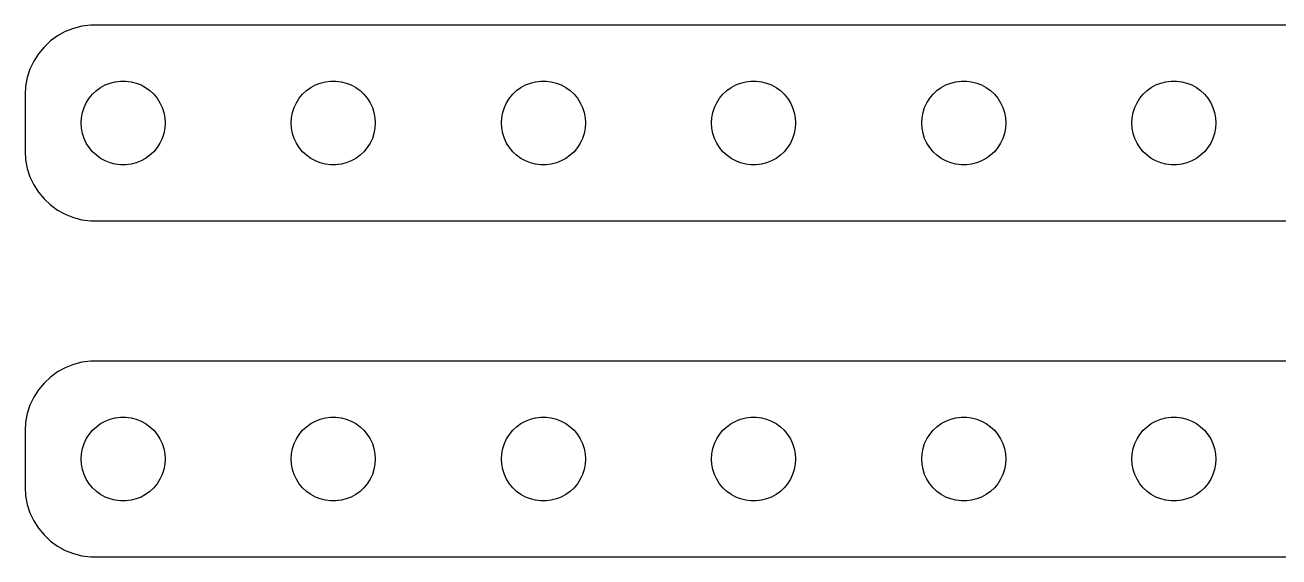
# Model space of a CAD drawing. Header units: metres. Extents: x -90 to 90, y 113 to 223.
# Drawn here: x -89.5 to 0, y 113 to 151 of the extents above; entities that cross this region are included whole.
import ezdxf

# ---------------------------------------------------------------- set-up
doc = ezdxf.new("R2010")
doc.units = ezdxf.units.M

msp = doc.modelspace()

# ---------------------------------------------------------------- linework, layer by layer
for p, q in [((-86.6289, 150.524), (-87.1791, 150.222)), ((-86.0451, 150.755), (-86.6289, 150.524)), ((-85.4369, 150.911), (-86.0451, 150.755)), ((-84.8139, 150.99), (-85.4369, 150.911)), ((84.8139, 150.99), (-84.8139, 150.99)), ((-87.6871, 149.853), (-88.1448, 149.423)), ((-87.1791, 150.222), (-87.6871, 149.853)), ((-88.5451, 148.939), (-88.8815, 148.409)), ((-88.1448, 149.423), (-88.5451, 148.939)), ((-89.1489, 147.841), (-89.3429, 147.243)), ((-88.8815, 148.409), (-89.1489, 147.841)), ((-89.3429, 147.243), (-89.4606, 146.627)), ((-83.7773, 146.714), (-83.427, 146.853)), ((-83.427, 146.853), (-83.0621, 146.947)), ((-83.0621, 146.947), (-82.6884, 146.994)), ((-82.6884, 146.994), (-82.3116, 146.994)), ((-82.3116, 146.994), (-81.9379, 146.947)), ((-81.9379, 146.947), (-81.573, 146.853)), ((-81.573, 146.853), (-81.2227, 146.714)), ((-68.7773, 146.714), (-68.427, 146.853)), ((-68.427, 146.853), (-68.0621, 146.947)), ((-68.0621, 146.947), (-67.6884, 146.994)), ((-67.6884, 146.994), (-67.3116, 146.994)), ((-67.3116, 146.994), (-66.9379, 146.947)), ((-66.9379, 146.947), (-66.573, 146.853)), ((-66.573, 146.853), (-66.2227, 146.714)), ((-53.7773, 146.714), (-53.427, 146.853)), ((-53.427, 146.853), (-53.0621, 146.947)), ((-53.0621, 146.947), (-52.6884, 146.994)), ((-52.6884, 146.994), (-52.3116, 146.994)), ((-52.3116, 146.994), (-51.9379, 146.947)), ((-51.9379, 146.947), (-51.5729, 146.853)), ((-51.5729, 146.853), (-51.2227, 146.714)), ((-38.7773, 146.714), (-38.427, 146.853)), ((-38.427, 146.853), (-38.0621, 146.947)), ((-38.0621, 146.947), (-37.6884, 146.994)), ((-37.6884, 146.994), (-37.3116, 146.994)), ((-37.3116, 146.994), (-36.9379, 146.947)), ((-36.9379, 146.947), (-36.5729, 146.853)), ((-36.5729, 146.853), (-36.2227, 146.714)), ((-23.7773, 146.714), (-23.427, 146.853)), ((-23.427, 146.853), (-23.0621, 146.947)), ((-23.0621, 146.947), (-22.6884, 146.994)), ((-22.6884, 146.994), (-22.3116, 146.994)), ((-22.3116, 146.994), (-21.9379, 146.947)), ((-21.9379, 146.947), (-21.5729, 146.853)), ((-21.5729, 146.853), (-21.2227, 146.714)), ((-8.77733, 146.714), (-8.42705, 146.853)), ((-8.42705, 146.853), (-8.06213, 146.947)), ((-8.06213, 146.947), (-7.68837, 146.994)), ((-7.68837, 146.994), (-7.31161, 146.994)), ((-7.31161, 146.994), (-6.93785, 146.947)), ((-6.93785, 146.947), (-6.57294, 146.853)), ((-6.57294, 146.853), (-6.22266, 146.714)), ((-89.4606, 146.627), (-89.5, 146)), ((-89.5, 146), (-89.5, 142)), ((-84.927, 145.763), (-84.6869, 146.054)), ((-84.6869, 146.054), (-84.4123, 146.312)), ((-84.4123, 146.312), (-84.1075, 146.533)), ((-84.1075, 146.533), (-83.7773, 146.714)), ((-81.2227, 146.714), (-80.8925, 146.533)), ((-80.8925, 146.533), (-80.5877, 146.312)), ((-80.5877, 146.312), (-80.3131, 146.054)), ((-80.3131, 146.054), (-80.073, 145.763)), ((-69.927, 145.763), (-69.6869, 146.054)), ((-69.6869, 146.054), (-69.4123, 146.312)), ((-69.4123, 146.312), (-69.1075, 146.533)), ((-69.1075, 146.533), (-68.7773, 146.714)), ((-66.2227, 146.714), (-65.8925, 146.533)), ((-65.8925, 146.533), (-65.5877, 146.312)), ((-65.5877, 146.312), (-65.3131, 146.054)), ((-65.3131, 146.054), (-65.073, 145.763)), ((-54.927, 145.763), (-54.6869, 146.054)), ((-54.6869, 146.054), (-54.4123, 146.312)), ((-54.4123, 146.312), (-54.1075, 146.533)), ((-54.1075, 146.533), (-53.7773, 146.714)), ((-51.2227, 146.714), (-50.8925, 146.533)), ((-50.8925, 146.533), (-50.5877, 146.312)), ((-50.5877, 146.312), (-50.3131, 146.054)), ((-50.3131, 146.054), (-50.0729, 145.763)), ((-39.927, 145.763), (-39.6869, 146.054)), ((-39.6869, 146.054), (-39.4123, 146.312)), ((-39.4123, 146.312), (-39.1075, 146.533)), ((-39.1075, 146.533), (-38.7773, 146.714)), ((-36.2227, 146.714), (-35.8925, 146.533)), ((-35.8925, 146.533), (-35.5877, 146.312)), ((-35.5877, 146.312), (-35.3131, 146.054)), ((-35.3131, 146.054), (-35.0729, 145.763)), ((-24.927, 145.763), (-24.6869, 146.054)), ((-24.6869, 146.054), (-24.4123, 146.312)), ((-24.4123, 146.312), (-24.1075, 146.533)), ((-24.1075, 146.533), (-23.7773, 146.714)), ((-21.2227, 146.714), (-20.8925, 146.533)), ((-20.8925, 146.533), (-20.5877, 146.312)), ((-20.5877, 146.312), (-20.3131, 146.054)), ((-20.3131, 146.054), (-20.0729, 145.763)), ((-9.92705, 145.763), (-9.6869, 146.054)), ((-9.6869, 146.054), (-9.41226, 146.312)), ((-9.41226, 146.312), (-9.10747, 146.533)), ((-9.10747, 146.533), (-8.77733, 146.714)), ((-6.22266, 146.714), (-5.89252, 146.533)), ((-5.89252, 146.533), (-5.58772, 146.312)), ((-5.58772, 146.312), (-5.31308, 146.054)), ((-5.31308, 146.054), (-5.07294, 145.763)), ((-85.4057, 144.746), (-85.2893, 145.104)), ((-85.2893, 145.104), (-85.1289, 145.445)), ((-85.1289, 145.445), (-84.927, 145.763)), ((-80.073, 145.763), (-79.8711, 145.445)), ((-79.8711, 145.445), (-79.7107, 145.104)), ((-79.7107, 145.104), (-79.5943, 144.746)), ((-70.4057, 144.746), (-70.2893, 145.104)), ((-70.2893, 145.104), (-70.1289, 145.445)), ((-70.1289, 145.445), (-69.927, 145.763)), ((-65.073, 145.763), (-64.8711, 145.445)), ((-64.8711, 145.445), (-64.7107, 145.104)), ((-64.7107, 145.104), (-64.5943, 144.746)), ((-55.4057, 144.746), (-55.2893, 145.104)), ((-55.2893, 145.104), (-55.1289, 145.445)), ((-55.1289, 145.445), (-54.927, 145.763)), ((-50.0729, 145.763), (-49.8711, 145.445)), ((-49.8711, 145.445), (-49.7107, 145.104)), ((-49.7107, 145.104), (-49.5942, 144.746)), ((-40.4057, 144.746), (-40.2893, 145.104)), ((-40.2893, 145.104), (-40.1289, 145.445)), ((-40.1289, 145.445), (-39.927, 145.763)), ((-35.0729, 145.763), (-34.8711, 145.445)), ((-34.8711, 145.445), (-34.7107, 145.104)), ((-34.7107, 145.104), (-34.5942, 144.746)), ((-25.4057, 144.746), (-25.2893, 145.104)), ((-25.2893, 145.104), (-25.1289, 145.445)), ((-25.1289, 145.445), (-24.927, 145.763)), ((-20.0729, 145.763), (-19.8711, 145.445)), ((-19.8711, 145.445), (-19.7107, 145.104)), ((-19.7107, 145.104), (-19.5942, 144.746)), ((-10.4057, 144.746), (-10.2893, 145.104)), ((-10.2893, 145.104), (-10.1289, 145.445)), ((-10.1289, 145.445), (-9.92705, 145.763)), ((-5.07294, 145.763), (-4.87108, 145.445)), ((-4.87108, 145.445), (-4.71066, 145.104)), ((-4.71066, 145.104), (-4.59424, 144.746)), ((-85.5, 144), (-85.4763, 144.376)), ((-85.4763, 144.376), (-85.4057, 144.746)), ((-79.5943, 144.746), (-79.5237, 144.376)), ((-79.5237, 144.376), (-79.5, 144)), ((-70.5, 144), (-70.4763, 144.376)), ((-70.4763, 144.376), (-70.4057, 144.746)), ((-64.5943, 144.746), (-64.5237, 144.376)), ((-64.5237, 144.376), (-64.5, 144)), ((-55.5, 144), (-55.4763, 144.376)), ((-55.4763, 144.376), (-55.4057, 144.746)), ((-49.5942, 144.746), (-49.5237, 144.376)), ((-49.5237, 144.376), (-49.5, 144)), ((-40.5, 144), (-40.4763, 144.376)), ((-40.4763, 144.376), (-40.4057, 144.746)), ((-34.5942, 144.746), (-34.5237, 144.376)), ((-34.5237, 144.376), (-34.5, 144)), ((-25.5, 144), (-25.4763, 144.376)), ((-25.4763, 144.376), (-25.4057, 144.746)), ((-19.5942, 144.746), (-19.5237, 144.376)), ((-19.5237, 144.376), (-19.5, 144)), ((-10.5, 144), (-10.4763, 144.376)), ((-10.4763, 144.376), (-10.4057, 144.746)), ((-4.59424, 144.746), (-4.52365, 144.376)), ((-4.52365, 144.376), (-4.5, 144)), ((-85.4763, 143.624), (-85.5, 144)), ((-85.4057, 143.254), (-85.4763, 143.624)), ((-85.2893, 142.896), (-85.4057, 143.254)), ((-79.5943, 143.254), (-79.7107, 142.896)), ((-79.5237, 143.624), (-79.5943, 143.254)), ((-79.5, 144), (-79.5237, 143.624)), ((-70.4763, 143.624), (-70.5, 144)), ((-70.4057, 143.254), (-70.4763, 143.624)), ((-70.2893, 142.896), (-70.4057, 143.254)), ((-64.5943, 143.254), (-64.7107, 142.896)), ((-64.5237, 143.624), (-64.5943, 143.254)), ((-64.5, 144), (-64.5237, 143.624)), ((-55.4763, 143.624), (-55.5, 144)), ((-55.4057, 143.254), (-55.4763, 143.624)), ((-55.2893, 142.896), (-55.4057, 143.254)), ((-49.5942, 143.254), (-49.7107, 142.896)), ((-49.5237, 143.624), (-49.5942, 143.254)), ((-49.5, 144), (-49.5237, 143.624)), ((-40.4763, 143.624), (-40.5, 144)), ((-40.4057, 143.254), (-40.4763, 143.624)), ((-40.2893, 142.896), (-40.4057, 143.254)), ((-34.5942, 143.254), (-34.7107, 142.896)), ((-34.5237, 143.624), (-34.5942, 143.254)), ((-34.5, 144), (-34.5237, 143.624)), ((-25.4763, 143.624), (-25.5, 144)), ((-25.4057, 143.254), (-25.4763, 143.624)), ((-25.2893, 142.896), (-25.4057, 143.254)), ((-19.5942, 143.254), (-19.7107, 142.896)), ((-19.5237, 143.624), (-19.5942, 143.254)), ((-19.5, 144), (-19.5237, 143.624)), ((-10.4763, 143.624), (-10.5, 144)), ((-10.4057, 143.254), (-10.4763, 143.624)), ((-10.2893, 142.896), (-10.4057, 143.254)), ((-4.59424, 143.254), (-4.71066, 142.896)), ((-4.52365, 143.624), (-4.59424, 143.254)), ((-4.5, 144), (-4.52365, 143.624)), ((-85.1289, 142.555), (-85.2893, 142.896)), ((-84.927, 142.237), (-85.1289, 142.555)), ((-79.8711, 142.555), (-80.073, 142.237)), ((-79.7107, 142.896), (-79.8711, 142.555)), ((-70.1289, 142.555), (-70.2893, 142.896)), ((-69.927, 142.237), (-70.1289, 142.555)), ((-64.8711, 142.555), (-65.073, 142.237)), ((-64.7107, 142.896), (-64.8711, 142.555)), ((-55.1289, 142.555), (-55.2893, 142.896)), ((-54.927, 142.237), (-55.1289, 142.555)), ((-49.8711, 142.555), (-50.0729, 142.237)), ((-49.7107, 142.896), (-49.8711, 142.555)), ((-40.1289, 142.555), (-40.2893, 142.896)), ((-39.927, 142.237), (-40.1289, 142.555)), ((-34.8711, 142.555), (-35.0729, 142.237)), ((-34.7107, 142.896), (-34.8711, 142.555)), ((-25.1289, 142.555), (-25.2893, 142.896)), ((-24.927, 142.237), (-25.1289, 142.555)), ((-19.8711, 142.555), (-20.0729, 142.237)), ((-19.7107, 142.896), (-19.8711, 142.555)), ((-10.1289, 142.555), (-10.2893, 142.896)), ((-9.92705, 142.237), (-10.1289, 142.555)), ((-4.87108, 142.555), (-5.07294, 142.237)), ((-4.71066, 142.896), (-4.87108, 142.555)), ((-89.5, 142), (-89.4606, 141.373)), ((-84.6869, 141.946), (-84.927, 142.237)), ((-84.4123, 141.688), (-84.6869, 141.946)), ((-84.1075, 141.467), (-84.4123, 141.688)), ((-83.7773, 141.286), (-84.1075, 141.467)), ((-80.8925, 141.467), (-81.2227, 141.286)), ((-80.5877, 141.688), (-80.8925, 141.467)), ((-80.3131, 141.946), (-80.5877, 141.688)), ((-80.073, 142.237), (-80.3131, 141.946)), ((-69.6869, 141.946), (-69.927, 142.237)), ((-69.4123, 141.688), (-69.6869, 141.946)), ((-69.1075, 141.467), (-69.4123, 141.688)), ((-68.7773, 141.286), (-69.1075, 141.467)), ((-65.8925, 141.467), (-66.2227, 141.286)), ((-65.5877, 141.688), (-65.8925, 141.467)), ((-65.3131, 141.946), (-65.5877, 141.688)), ((-65.073, 142.237), (-65.3131, 141.946)), ((-54.6869, 141.946), (-54.927, 142.237)), ((-54.4123, 141.688), (-54.6869, 141.946)), ((-54.1075, 141.467), (-54.4123, 141.688)), ((-53.7773, 141.286), (-54.1075, 141.467)), ((-50.8925, 141.467), (-51.2227, 141.286)), ((-50.5877, 141.688), (-50.8925, 141.467)), ((-50.3131, 141.946), (-50.5877, 141.688)), ((-50.0729, 142.237), (-50.3131, 141.946)), ((-39.6869, 141.946), (-39.927, 142.237)), ((-39.4123, 141.688), (-39.6869, 141.946)), ((-39.1075, 141.467), (-39.4123, 141.688)), ((-38.7773, 141.286), (-39.1075, 141.467)), ((-35.8925, 141.467), (-36.2227, 141.286)), ((-35.5877, 141.688), (-35.8925, 141.467)), ((-35.3131, 141.946), (-35.5877, 141.688)), ((-35.0729, 142.237), (-35.3131, 141.946)), ((-24.6869, 141.946), (-24.927, 142.237)), ((-24.4123, 141.688), (-24.6869, 141.946)), ((-24.1075, 141.467), (-24.4123, 141.688)), ((-23.7773, 141.286), (-24.1075, 141.467)), ((-20.8925, 141.467), (-21.2227, 141.286)), ((-20.5877, 141.688), (-20.8925, 141.467)), ((-20.3131, 141.946), (-20.5877, 141.688)), ((-20.0729, 142.237), (-20.3131, 141.946)), ((-9.6869, 141.946), (-9.92705, 142.237)), ((-9.41226, 141.688), (-9.6869, 141.946)), ((-9.10747, 141.467), (-9.41226, 141.688)), ((-8.77733, 141.286), (-9.10747, 141.467)), ((-5.89252, 141.467), (-6.22266, 141.286)), ((-5.58772, 141.688), (-5.89252, 141.467)), ((-5.31308, 141.946), (-5.58772, 141.688)), ((-5.07294, 142.237), (-5.31308, 141.946)), ((-89.4606, 141.373), (-89.3429, 140.757)), ((-89.3429, 140.757), (-89.1489, 140.159)), ((-83.427, 141.147), (-83.7773, 141.286)), ((-83.0621, 141.053), (-83.427, 141.147)), ((-82.6884, 141.006), (-83.0621, 141.053)), ((-82.3116, 141.006), (-82.6884, 141.006)), ((-81.9379, 141.053), (-82.3116, 141.006)), ((-81.573, 141.147), (-81.9379, 141.053)), ((-81.2227, 141.286), (-81.573, 141.147)), ((-68.427, 141.147), (-68.7773, 141.286)), ((-68.0621, 141.053), (-68.427, 141.147)), ((-67.6884, 141.006), (-68.0621, 141.053)), ((-67.3116, 141.006), (-67.6884, 141.006)), ((-66.9379, 141.053), (-67.3116, 141.006)), ((-66.573, 141.147), (-66.9379, 141.053)), ((-66.2227, 141.286), (-66.573, 141.147)), ((-53.427, 141.147), (-53.7773, 141.286)), ((-53.0621, 141.053), (-53.427, 141.147)), ((-52.6884, 141.006), (-53.0621, 141.053)), ((-52.3116, 141.006), (-52.6884, 141.006)), ((-51.9379, 141.053), (-52.3116, 141.006)), ((-51.5729, 141.147), (-51.9379, 141.053)), ((-51.2227, 141.286), (-51.5729, 141.147)), ((-38.427, 141.147), (-38.7773, 141.286)), ((-38.0621, 141.053), (-38.427, 141.147)), ((-37.6884, 141.006), (-38.0621, 141.053)), ((-37.3116, 141.006), (-37.6884, 141.006)), ((-36.9379, 141.053), (-37.3116, 141.006)), ((-36.5729, 141.147), (-36.9379, 141.053)), ((-36.2227, 141.286), (-36.5729, 141.147)), ((-23.427, 141.147), (-23.7773, 141.286)), ((-23.0621, 141.053), (-23.427, 141.147)), ((-22.6884, 141.006), (-23.0621, 141.053)), ((-22.3116, 141.006), (-22.6884, 141.006)), ((-21.9379, 141.053), (-22.3116, 141.006)), ((-21.5729, 141.147), (-21.9379, 141.053)), ((-21.2227, 141.286), (-21.5729, 141.147)), ((-8.42705, 141.147), (-8.77733, 141.286)), ((-8.06213, 141.053), (-8.42705, 141.147)), ((-7.68837, 141.006), (-8.06213, 141.053)), ((-7.31161, 141.006), (-7.68837, 141.006)), ((-6.93785, 141.053), (-7.31161, 141.006)), ((-6.57294, 141.147), (-6.93785, 141.053)), ((-6.22266, 141.286), (-6.57294, 141.147)), ((-89.1489, 140.159), (-88.8815, 139.591)), ((-88.8815, 139.591), (-88.5451, 139.061)), ((-88.5451, 139.061), (-88.1448, 138.577)), ((-88.1448, 138.577), (-87.6871, 138.147)), ((-87.6871, 138.147), (-87.1791, 137.778)), ((-87.1791, 137.778), (-86.6289, 137.476)), ((-86.6289, 137.476), (-86.0451, 137.245)), ((-86.0451, 137.245), (-85.4369, 137.089)), ((-85.4369, 137.089), (-84.8139, 137.01)), ((-84.8139, 137.01), (84.8139, 137.01)), ((-87.1791, 126.222), (-87.6871, 125.853)), ((-86.6289, 126.524), (-87.1791, 126.222)), ((-86.0451, 126.755), (-86.6289, 126.524)), ((-85.4369, 126.911), (-86.0451, 126.755)), ((-84.8139, 126.99), (-85.4369, 126.911)), ((84.8139, 126.99), (-84.8139, 126.99)), ((-88.1448, 125.423), (-88.5451, 124.939)), ((-87.6871, 125.853), (-88.1448, 125.423)), ((-88.8815, 124.409), (-89.1489, 123.841)), ((-88.5451, 124.939), (-88.8815, 124.409)), ((-89.1489, 123.841), (-89.3429, 123.243)), ((-89.4606, 122.627), (-89.5, 122)), ((-89.3429, 123.243), (-89.4606, 122.627)), ((-84.1075, 122.533), (-83.7773, 122.714)), ((-83.7773, 122.714), (-83.427, 122.853)), ((-83.427, 122.853), (-83.0621, 122.947)), ((-83.0621, 122.947), (-82.6884, 122.994)), ((-82.6884, 122.994), (-82.3116, 122.994)), ((-82.3116, 122.994), (-81.9379, 122.947)), ((-81.9379, 122.947), (-81.573, 122.853)), ((-81.573, 122.853), (-81.2227, 122.714)), ((-81.2227, 122.714), (-80.8925, 122.533)), ((-69.1075, 122.533), (-68.7773, 122.714)), ((-68.7773, 122.714), (-68.427, 122.853)), ((-68.427, 122.853), (-68.0621, 122.947)), ((-68.0621, 122.947), (-67.6884, 122.994)), ((-67.6884, 122.994), (-67.3116, 122.994)), ((-67.3116, 122.994), (-66.9379, 122.947)), ((-66.9379, 122.947), (-66.573, 122.853)), ((-66.573, 122.853), (-66.2227, 122.714)), ((-66.2227, 122.714), (-65.8925, 122.533)), ((-54.1075, 122.533), (-53.7773, 122.714)), ((-53.7773, 122.714), (-53.427, 122.853)), ((-53.427, 122.853), (-53.0621, 122.947)), ((-53.0621, 122.947), (-52.6884, 122.994)), ((-52.6884, 122.994), (-52.3116, 122.994)), ((-52.3116, 122.994), (-51.9379, 122.947)), ((-51.9379, 122.947), (-51.5729, 122.853)), ((-51.5729, 122.853), (-51.2227, 122.714)), ((-51.2227, 122.714), (-50.8925, 122.533)), ((-39.1075, 122.533), (-38.7773, 122.714)), ((-38.7773, 122.714), (-38.427, 122.853)), ((-38.427, 122.853), (-38.0621, 122.947)), ((-38.0621, 122.947), (-37.6884, 122.994)), ((-37.6884, 122.994), (-37.3116, 122.994)), ((-37.3116, 122.994), (-36.9379, 122.947)), ((-36.9379, 122.947), (-36.5729, 122.853)), ((-36.5729, 122.853), (-36.2227, 122.714)), ((-36.2227, 122.714), (-35.8925, 122.533)), ((-24.1075, 122.533), (-23.7773, 122.714)), ((-23.7773, 122.714), (-23.427, 122.853)), ((-23.427, 122.853), (-23.0621, 122.947)), ((-23.0621, 122.947), (-22.6884, 122.994)), ((-22.6884, 122.994), (-22.3116, 122.994)), ((-22.3116, 122.994), (-21.9379, 122.947)), ((-21.9379, 122.947), (-21.5729, 122.853)), ((-21.5729, 122.853), (-21.2227, 122.714)), ((-21.2227, 122.714), (-20.8925, 122.533)), ((-9.10747, 122.533), (-8.77733, 122.714)), ((-8.77733, 122.714), (-8.42705, 122.853)), ((-8.42705, 122.853), (-8.06213, 122.947)), ((-8.06213, 122.947), (-7.68837, 122.994)), ((-7.68837, 122.994), (-7.31161, 122.994)), ((-7.31161, 122.994), (-6.93785, 122.947)), ((-6.93785, 122.947), (-6.57294, 122.853)), ((-6.57294, 122.853), (-6.22266, 122.714)), ((-6.22266, 122.714), (-5.89252, 122.533)), ((-89.5, 122), (-89.5, 118)), ((-85.1289, 121.445), (-84.927, 121.763)), ((-84.927, 121.763), (-84.6869, 122.054)), ((-84.6869, 122.054), (-84.4123, 122.312)), ((-84.4123, 122.312), (-84.1075, 122.533)), ((-80.8925, 122.533), (-80.5877, 122.312)), ((-80.5877, 122.312), (-80.3131, 122.054)), ((-80.3131, 122.054), (-80.073, 121.763)), ((-80.073, 121.763), (-79.8711, 121.445)), ((-70.1289, 121.445), (-69.927, 121.763)), ((-69.927, 121.763), (-69.6869, 122.054)), ((-69.6869, 122.054), (-69.4123, 122.312)), ((-69.4123, 122.312), (-69.1075, 122.533)), ((-65.8925, 122.533), (-65.5877, 122.312)), ((-65.5877, 122.312), (-65.3131, 122.054)), ((-65.3131, 122.054), (-65.073, 121.763)), ((-65.073, 121.763), (-64.8711, 121.445)), ((-55.1289, 121.445), (-54.927, 121.763)), ((-54.927, 121.763), (-54.6869, 122.054)), ((-54.6869, 122.054), (-54.4123, 122.312)), ((-54.4123, 122.312), (-54.1075, 122.533)), ((-50.8925, 122.533), (-50.5877, 122.312)), ((-50.5877, 122.312), (-50.3131, 122.054)), ((-50.3131, 122.054), (-50.0729, 121.763)), ((-50.0729, 121.763), (-49.8711, 121.445)), ((-40.1289, 121.445), (-39.927, 121.763)), ((-39.927, 121.763), (-39.6869, 122.054)), ((-39.6869, 122.054), (-39.4123, 122.312)), ((-39.4123, 122.312), (-39.1075, 122.533)), ((-35.8925, 122.533), (-35.5877, 122.312)), ((-35.5877, 122.312), (-35.3131, 122.054)), ((-35.3131, 122.054), (-35.0729, 121.763)), ((-35.0729, 121.763), (-34.8711, 121.445)), ((-25.1289, 121.445), (-24.927, 121.763)), ((-24.927, 121.763), (-24.6869, 122.054)), ((-24.6869, 122.054), (-24.4123, 122.312)), ((-24.4123, 122.312), (-24.1075, 122.533)), ((-20.8925, 122.533), (-20.5877, 122.312)), ((-20.5877, 122.312), (-20.3131, 122.054)), ((-20.3131, 122.054), (-20.0729, 121.763)), ((-20.0729, 121.763), (-19.8711, 121.445)), ((-10.1289, 121.445), (-9.92705, 121.763)), ((-9.92705, 121.763), (-9.6869, 122.054)), ((-9.6869, 122.054), (-9.41226, 122.312)), ((-9.41226, 122.312), (-9.10747, 122.533)), ((-5.89252, 122.533), (-5.58772, 122.312)), ((-5.58772, 122.312), (-5.31308, 122.054)), ((-5.31308, 122.054), (-5.07294, 121.763)), ((-5.07294, 121.763), (-4.87108, 121.445)), ((-85.4057, 120.746), (-85.2893, 121.104)), ((-85.2893, 121.104), (-85.1289, 121.445)), ((-79.8711, 121.445), (-79.7107, 121.104)), ((-79.7107, 121.104), (-79.5943, 120.746)), ((-70.4057, 120.746), (-70.2893, 121.104)), ((-70.2893, 121.104), (-70.1289, 121.445)), ((-64.8711, 121.445), (-64.7107, 121.104)), ((-64.7107, 121.104), (-64.5943, 120.746)), ((-55.4057, 120.746), (-55.2893, 121.104)), ((-55.2893, 121.104), (-55.1289, 121.445)), ((-49.8711, 121.445), (-49.7107, 121.104)), ((-49.7107, 121.104), (-49.5942, 120.746)), ((-40.4057, 120.746), (-40.2893, 121.104)), ((-40.2893, 121.104), (-40.1289, 121.445)), ((-34.8711, 121.445), (-34.7107, 121.104)), ((-34.7107, 121.104), (-34.5942, 120.746)), ((-25.4057, 120.746), (-25.2893, 121.104)), ((-25.2893, 121.104), (-25.1289, 121.445)), ((-19.8711, 121.445), (-19.7107, 121.104)), ((-19.7107, 121.104), (-19.5942, 120.746)), ((-10.4057, 120.746), (-10.2893, 121.104)), ((-10.2893, 121.104), (-10.1289, 121.445)), ((-4.87108, 121.445), (-4.71066, 121.104)), ((-4.71066, 121.104), (-4.59424, 120.746)), ((-85.5, 120), (-85.4763, 120.376)), ((-85.4763, 119.624), (-85.5, 120)), ((-85.4763, 120.376), (-85.4057, 120.746)), ((-79.5943, 120.746), (-79.5237, 120.376)), ((-79.5237, 120.376), (-79.5, 120)), ((-79.5, 120), (-79.5237, 119.624)), ((-70.5, 120), (-70.4763, 120.376)), ((-70.4763, 119.624), (-70.5, 120)), ((-70.4763, 120.376), (-70.4057, 120.746)), ((-64.5943, 120.746), (-64.5237, 120.376)), ((-64.5237, 120.376), (-64.5, 120)), ((-64.5, 120), (-64.5237, 119.624)), ((-55.5, 120), (-55.4763, 120.376)), ((-55.4763, 119.624), (-55.5, 120)), ((-55.4763, 120.376), (-55.4057, 120.746)), ((-49.5942, 120.746), (-49.5237, 120.376)), ((-49.5237, 120.376), (-49.5, 120)), ((-49.5, 120), (-49.5237, 119.624)), ((-40.5, 120), (-40.4763, 120.376)), ((-40.4763, 119.624), (-40.5, 120)), ((-40.4763, 120.376), (-40.4057, 120.746)), ((-34.5942, 120.746), (-34.5237, 120.376)), ((-34.5237, 120.376), (-34.5, 120)), ((-34.5, 120), (-34.5237, 119.624)), ((-25.5, 120), (-25.4763, 120.376)), ((-25.4763, 119.624), (-25.5, 120)), ((-25.4763, 120.376), (-25.4057, 120.746)), ((-19.5942, 120.746), (-19.5237, 120.376)), ((-19.5237, 120.376), (-19.5, 120)), ((-19.5, 120), (-19.5237, 119.624)), ((-10.5, 120), (-10.4763, 120.376)), ((-10.4763, 119.624), (-10.5, 120)), ((-10.4763, 120.376), (-10.4057, 120.746)), ((-4.59424, 120.746), (-4.52365, 120.376)), ((-4.52365, 120.376), (-4.5, 120)), ((-4.5, 120), (-4.52365, 119.624)), ((-85.4057, 119.254), (-85.4763, 119.624)), ((-85.2893, 118.896), (-85.4057, 119.254)), ((-79.5943, 119.254), (-79.7107, 118.896)), ((-79.5237, 119.624), (-79.5943, 119.254)), ((-70.4057, 119.254), (-70.4763, 119.624)), ((-70.2893, 118.896), (-70.4057, 119.254)), ((-64.5943, 119.254), (-64.7107, 118.896)), ((-64.5237, 119.624), (-64.5943, 119.254)), ((-55.4057, 119.254), (-55.4763, 119.624)), ((-55.2893, 118.896), (-55.4057, 119.254)), ((-49.5942, 119.254), (-49.7107, 118.896)), ((-49.5237, 119.624), (-49.5942, 119.254)), ((-40.4057, 119.254), (-40.4763, 119.624)), ((-40.2893, 118.896), (-40.4057, 119.254)), ((-34.5942, 119.254), (-34.7107, 118.896)), ((-34.5237, 119.624), (-34.5942, 119.254)), ((-25.4057, 119.254), (-25.4763, 119.624)), ((-25.2893, 118.896), (-25.4057, 119.254)), ((-19.5942, 119.254), (-19.7107, 118.896)), ((-19.5237, 119.624), (-19.5942, 119.254)), ((-10.4057, 119.254), (-10.4763, 119.624)), ((-10.2893, 118.896), (-10.4057, 119.254)), ((-4.59424, 119.254), (-4.71066, 118.896)), ((-4.52365, 119.624), (-4.59424, 119.254)), ((-85.1289, 118.555), (-85.2893, 118.896)), ((-84.927, 118.237), (-85.1289, 118.555)), ((-84.6869, 117.946), (-84.927, 118.237)), ((-80.073, 118.237), (-80.3131, 117.946)), ((-79.8711, 118.555), (-80.073, 118.237)), ((-79.7107, 118.896), (-79.8711, 118.555)), ((-70.1289, 118.555), (-70.2893, 118.896)), ((-69.927, 118.237), (-70.1289, 118.555)), ((-69.6869, 117.946), (-69.927, 118.237)), ((-65.073, 118.237), (-65.3131, 117.946)), ((-64.8711, 118.555), (-65.073, 118.237)), ((-64.7107, 118.896), (-64.8711, 118.555)), ((-55.1289, 118.555), (-55.2893, 118.896)), ((-54.927, 118.237), (-55.1289, 118.555)), ((-54.6869, 117.946), (-54.927, 118.237)), ((-50.0729, 118.237), (-50.3131, 117.946)), ((-49.8711, 118.555), (-50.0729, 118.237)), ((-49.7107, 118.896), (-49.8711, 118.555)), ((-40.1289, 118.555), (-40.2893, 118.896)), ((-39.927, 118.237), (-40.1289, 118.555)), ((-39.6869, 117.946), (-39.927, 118.237)), ((-35.0729, 118.237), (-35.3131, 117.946)), ((-34.8711, 118.555), (-35.0729, 118.237)), ((-34.7107, 118.896), (-34.8711, 118.555)), ((-25.1289, 118.555), (-25.2893, 118.896)), ((-24.927, 118.237), (-25.1289, 118.555)), ((-24.6869, 117.946), (-24.927, 118.237)), ((-20.0729, 118.237), (-20.3131, 117.946)), ((-19.8711, 118.555), (-20.0729, 118.237)), ((-19.7107, 118.896), (-19.8711, 118.555)), ((-10.1289, 118.555), (-10.2893, 118.896)), ((-9.92705, 118.237), (-10.1289, 118.555)), ((-9.6869, 117.946), (-9.92705, 118.237)), ((-5.07294, 118.237), (-5.31308, 117.946)), ((-4.87108, 118.555), (-5.07294, 118.237)), ((-4.71066, 118.896), (-4.87108, 118.555)), ((-89.5, 118), (-89.4606, 117.373)), ((-89.4606, 117.373), (-89.3429, 116.757)), ((-84.4123, 117.688), (-84.6869, 117.946)), ((-84.1075, 117.467), (-84.4123, 117.688)), ((-83.7773, 117.286), (-84.1075, 117.467)), ((-83.427, 117.147), (-83.7773, 117.286)), ((-81.2227, 117.286), (-81.573, 117.147)), ((-80.8925, 117.467), (-81.2227, 117.286)), ((-80.5877, 117.688), (-80.8925, 117.467)), ((-80.3131, 117.946), (-80.5877, 117.688)), ((-69.4123, 117.688), (-69.6869, 117.946)), ((-69.1075, 117.467), (-69.4123, 117.688)), ((-68.7773, 117.286), (-69.1075, 117.467)), ((-68.427, 117.147), (-68.7773, 117.286)), ((-66.2227, 117.286), (-66.573, 117.147)), ((-65.8925, 117.467), (-66.2227, 117.286)), ((-65.5877, 117.688), (-65.8925, 117.467)), ((-65.3131, 117.946), (-65.5877, 117.688)), ((-54.4123, 117.688), (-54.6869, 117.946)), ((-54.1075, 117.467), (-54.4123, 117.688)), ((-53.7773, 117.286), (-54.1075, 117.467)), ((-53.427, 117.147), (-53.7773, 117.286)), ((-51.2227, 117.286), (-51.5729, 117.147)), ((-50.8925, 117.467), (-51.2227, 117.286)), ((-50.5877, 117.688), (-50.8925, 117.467)), ((-50.3131, 117.946), (-50.5877, 117.688)), ((-39.4123, 117.688), (-39.6869, 117.946)), ((-39.1075, 117.467), (-39.4123, 117.688)), ((-38.7773, 117.286), (-39.1075, 117.467)), ((-38.427, 117.147), (-38.7773, 117.286)), ((-36.2227, 117.286), (-36.5729, 117.147)), ((-35.8925, 117.467), (-36.2227, 117.286)), ((-35.5877, 117.688), (-35.8925, 117.467)), ((-35.3131, 117.946), (-35.5877, 117.688)), ((-24.4123, 117.688), (-24.6869, 117.946)), ((-24.1075, 117.467), (-24.4123, 117.688)), ((-23.7773, 117.286), (-24.1075, 117.467)), ((-23.427, 117.147), (-23.7773, 117.286)), ((-21.2227, 117.286), (-21.5729, 117.147)), ((-20.8925, 117.467), (-21.2227, 117.286)), ((-20.5877, 117.688), (-20.8925, 117.467)), ((-20.3131, 117.946), (-20.5877, 117.688)), ((-9.41226, 117.688), (-9.6869, 117.946)), ((-9.10747, 117.467), (-9.41226, 117.688)), ((-8.77733, 117.286), (-9.10747, 117.467)), ((-8.42705, 117.147), (-8.77733, 117.286)), ((-6.22266, 117.286), (-6.57294, 117.147)), ((-5.89252, 117.467), (-6.22266, 117.286)), ((-5.58772, 117.688), (-5.89252, 117.467)), ((-5.31308, 117.946), (-5.58772, 117.688)), ((-89.3429, 116.757), (-89.1489, 116.159)), ((-83.0621, 117.053), (-83.427, 117.147)), ((-82.6884, 117.006), (-83.0621, 117.053)), ((-82.3116, 117.006), (-82.6884, 117.006)), ((-81.9379, 117.053), (-82.3116, 117.006)), ((-81.573, 117.147), (-81.9379, 117.053)), ((-68.0621, 117.053), (-68.427, 117.147)), ((-67.6884, 117.006), (-68.0621, 117.053)), ((-67.3116, 117.006), (-67.6884, 117.006)), ((-66.9379, 117.053), (-67.3116, 117.006)), ((-66.573, 117.147), (-66.9379, 117.053)), ((-53.0621, 117.053), (-53.427, 117.147)), ((-52.6884, 117.006), (-53.0621, 117.053)), ((-52.3116, 117.006), (-52.6884, 117.006)), ((-51.9379, 117.053), (-52.3116, 117.006)), ((-51.5729, 117.147), (-51.9379, 117.053)), ((-38.0621, 117.053), (-38.427, 117.147)), ((-37.6884, 117.006), (-38.0621, 117.053)), ((-37.3116, 117.006), (-37.6884, 117.006)), ((-36.9379, 117.053), (-37.3116, 117.006)), ((-36.5729, 117.147), (-36.9379, 117.053)), ((-23.0621, 117.053), (-23.427, 117.147)), ((-22.6884, 117.006), (-23.0621, 117.053)), ((-22.3116, 117.006), (-22.6884, 117.006)), ((-21.9379, 117.053), (-22.3116, 117.006)), ((-21.5729, 117.147), (-21.9379, 117.053)), ((-8.06213, 117.053), (-8.42705, 117.147)), ((-7.68837, 117.006), (-8.06213, 117.053)), ((-7.31161, 117.006), (-7.68837, 117.006)), ((-6.93785, 117.053), (-7.31161, 117.006)), ((-6.57294, 117.147), (-6.93785, 117.053)), ((-89.1489, 116.159), (-88.8815, 115.591)), ((-88.8815, 115.591), (-88.5451, 115.061)), ((-88.5451, 115.061), (-88.1448, 114.577)), ((-88.1448, 114.577), (-87.6871, 114.147)), ((-87.6871, 114.147), (-87.1791, 113.778)), ((-87.1791, 113.778), (-86.6289, 113.476)), ((-86.6289, 113.476), (-86.0451, 113.245)), ((-86.0451, 113.245), (-85.4369, 113.089)), ((-85.4369, 113.089), (-84.8139, 113.01)), ((-84.8139, 113.01), (84.8139, 113.01))]:
    msp.add_line(p, q)

doc.saveas('drawing.dxf')
